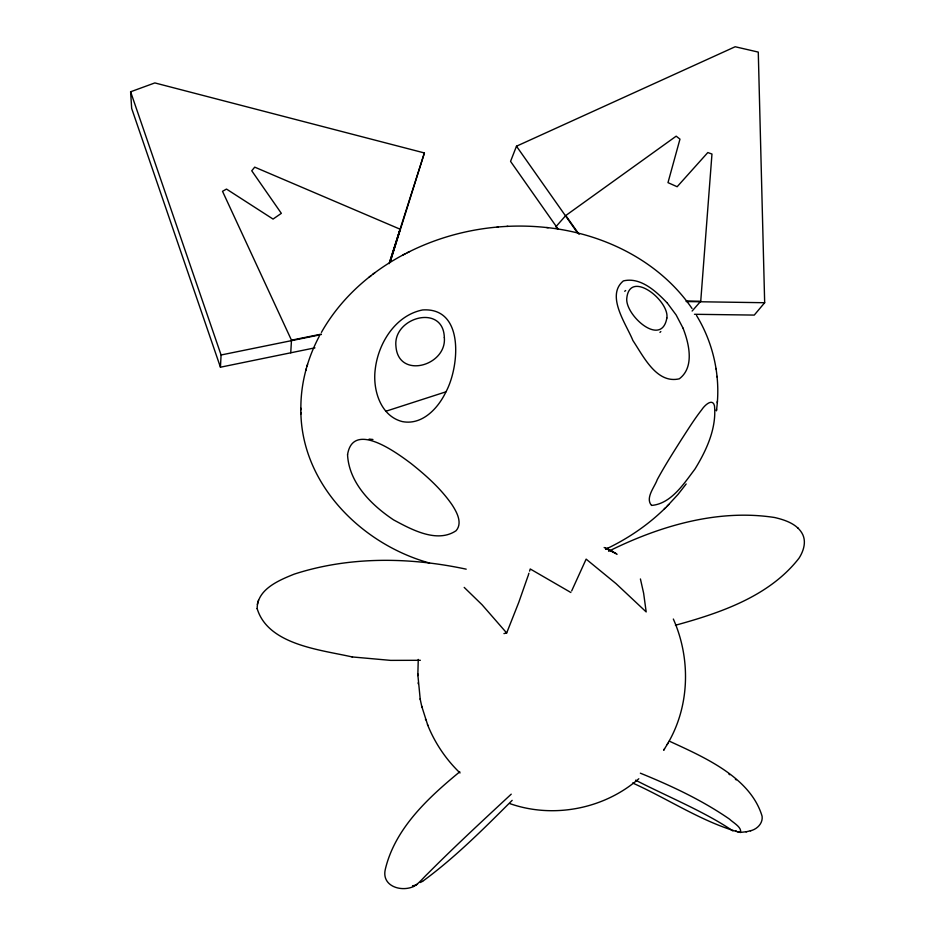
<?xml version="1.0" encoding="UTF-8"?>
<svg xmlns="http://www.w3.org/2000/svg" width="935" height="935" viewBox="0 0 935 935"><rect width="100%" height="100%" fill="white"/><g stroke="black" fill="none" stroke-linecap="round" stroke-linejoin="round"><path stroke-width="1.4" d="M300.883 409.764C300.486 384.203 307.299 358.759 319.279 336.261M352.483 656.978L352.039 656.919C320.834 649.778 268.053 645.021 257.148 608.568M257.148 608.732C257.078 589.307 278.899 580.284 294.209 574.137C349.48 556.185 409.787 557.073 466.214 569.17M716.584 409.098L716.397 410.851C721.107 377.962 713.767 343.718 696.481 315.411M314.943 347.843L220.438 367.21L221.081 354.984L130.608 91.782L154.848 82.923L424.397 152.954L390.047 262.431M290.75 352.811L291.475 340.188L222.518 191.313L226.492 189.069L273.055 219.07L281.341 213.344L251.749 170.778L254.717 167.143L400.145 229.215L390.035 262.291M692.122 311.051L700.736 301.234L711.967 154.041L707.818 152.545L677.15 186.731L667.987 182.641L679.967 139.14L676.18 136.171L565.768 215.529L555.893 226.737L557.576 229.11M418.261 659.42L417.816 675.619M717.238 402.775L717.414 401.092M258.516 600.153L257.324 604.396M305.839 370.389L306.376 368.554M307.031 366.263L307.568 364.405M529.584 571.098L530.239 568.971L570.864 592.498M528.906 573.249L528.345 575.002M389.509 262.396L424.397 152.954M389.182 263.647L400.145 229.215M528.065 575.878L518.761 602.397L506.676 632.983L503.942 633.591M694.495 314.289L754.264 315.083L764.666 302.718L758.273 52.091L735.167 46.75L516.482 146.211L510.557 161.381L558.066 229.017M445.96 391.823C459.237 367.49 465.011 307.112 422.585 309.952C395.482 315.352 378.243 343.168 375.251 369.196C372.551 389.334 380.253 416.063 402.389 421.603C422.293 425.437 438.199 408.221 445.96 391.823L385.886 411.236M571.659 590.943L586.14 559.13L616.06 583.65L646.178 611.922L643.631 593.211L640.417 578.952M667.169 744.505C689.82 706.883 691.023 658.836 673.34 619.04M321.418 332.392C340.527 298.464 370.833 271.594 405.229 253.794M664.493 748.9L663.675 750.244L667.941 743.231M686.173 483.979L677.992 494.44L667.204 506.127M512.158 800.36C483.792 828.667 455.275 857.372 422.877 881.132M659.958 332.416L660.835 331.516M605.646 549.242C627.747 538.794 648.317 524.862 665.685 507.623M663.979 509.341L668.899 504.421M511.235 794.166C483.15 820.252 454.971 846.269 427.938 873.442C423.415 877.661 419.57 882.769 414.334 886.158C401.723 892.539 381.083 886.368 385.36 869.129C395.131 828.211 428.429 797.59 459.775 771.796M638.804 778.75C604.15 809.067 553.193 818.885 509.75 803.574M368.998 277.274L370.996 275.743M372.738 274.387L374.725 272.856M624.685 291.276L625.69 290.528M417.501 884.113L416.706 884.627M422.573 881.319L420.306 882.523M416.297 884.861L412.534 885.924M407.298 252.742C450.413 230.735 500.155 222.156 548.191 227.719M402.997 254.963L409.518 251.597M608.615 551.264C659.339 526.089 717.718 508.663 774.683 517.523C785.26 519.977 797.871 524.184 802.861 534.832C806.321 542.545 803.34 551.416 799.051 558.148C769.4 596.331 720.511 612.881 675.444 625.246M605.646 549.231L607.855 548.202M750.384 830.794C756.953 829.368 763.053 823.396 762.107 816.267C750.396 777.008 703.634 757.011 669.261 741.116M737.551 831.683L740.286 832.442L746.749 831.659M746.013 831.846L750.98 830.654M291.475 340.188L321.418 334.099M221.081 354.984L321.067 334.625M740.473 832.43C742.098 827.276 733.075 822.648 729.545 819.154C701.975 800.103 671.342 785.786 640.37 773.187M497.139 227.053L498.156 226.983M506.91 226.375L507.88 226.317M420.364 660.297L390.643 660.379L352.039 656.919M413.469 886.427L412.838 886.298M739.55 832.36C701.928 821.877 668.163 798.911 632.621 783.004M686.325 301.035L700.736 301.234M686.243 301.561L764.666 302.718M369.126 439.099L372.925 439.485M546.648 227.532C603.168 233.446 659.397 260.818 692.029 308.492M732.888 830.946C705.317 811.977 666.935 796.351 635.601 780.164M651.613 505.426C671.213 503.778 683.941 483.559 694.927 469.113C706.498 450.296 716.642 428.382 714.492 405.825C712.482 397.55 704.207 405.837 701.788 409.694C694.401 419.079 688.113 429.27 681.603 439.275C673.2 452.552 664.738 465.817 657.247 479.643C654.64 487.135 645.01 497.946 651.496 505.379M429.527 563.034C360.828 544.03 299.819 482.764 300.86 408.209M604.15 547.501L617.135 554.268M736.348 831.121L735.705 830.794M605.775 548.015L612.974 551.755M611.396 550.867L616.247 553.625M728.891 774.04L729.791 774.753M735.389 779.217L736.242 779.895M464.192 587.402L482.063 604.758L506.676 632.983M797.543 527.679L798.151 528.287M460.02 772.953C445.901 759.395 434.752 742.787 427.505 724.602M667.333 303.115C656.3 291.475 640.533 276.737 623.365 280.921C605.413 295.729 626.555 324.574 632.913 340.55C643.479 356.328 656.569 384.086 679.289 378.815C694.775 367.233 689.048 343.437 682.994 328.08M667.45 303.256L676.157 314.99L682.947 327.975M565.768 215.529L579.104 234.334M516.482 146.211L577.549 232.944M421.697 706.147L427.833 725.443M425.448 719.144L425.705 719.845M220.438 367.21L131.671 108.448L130.608 91.782M417.735 673.679L420.236 699.392M420.131 698.877L421.919 707.164M716.035 368.46L716.128 369.15M717.04 376.361L717.145 377.085M418.167 682.784L418.202 683.742M300.941 412.44L300.965 413.96M666.854 318.04C661.583 347.645 625.831 315.878 626.731 298.849C629.22 268.579 669.705 300.684 666.854 318.04M347.551 454.714C348.977 482.916 371.429 505.11 393.612 519.907C410.921 529.175 436.902 543.702 456.093 530.706C462.907 522.852 456.572 511.702 451.874 504.526C440.806 488.584 426.126 475.506 411.026 463.491C397.48 453.37 352.998 420.049 347.551 454.714M444.335 337.628C446.813 365.959 398.216 379.622 395.937 346.195C392.793 317.327 443.412 303.302 444.335 337.628"/></g></svg>
